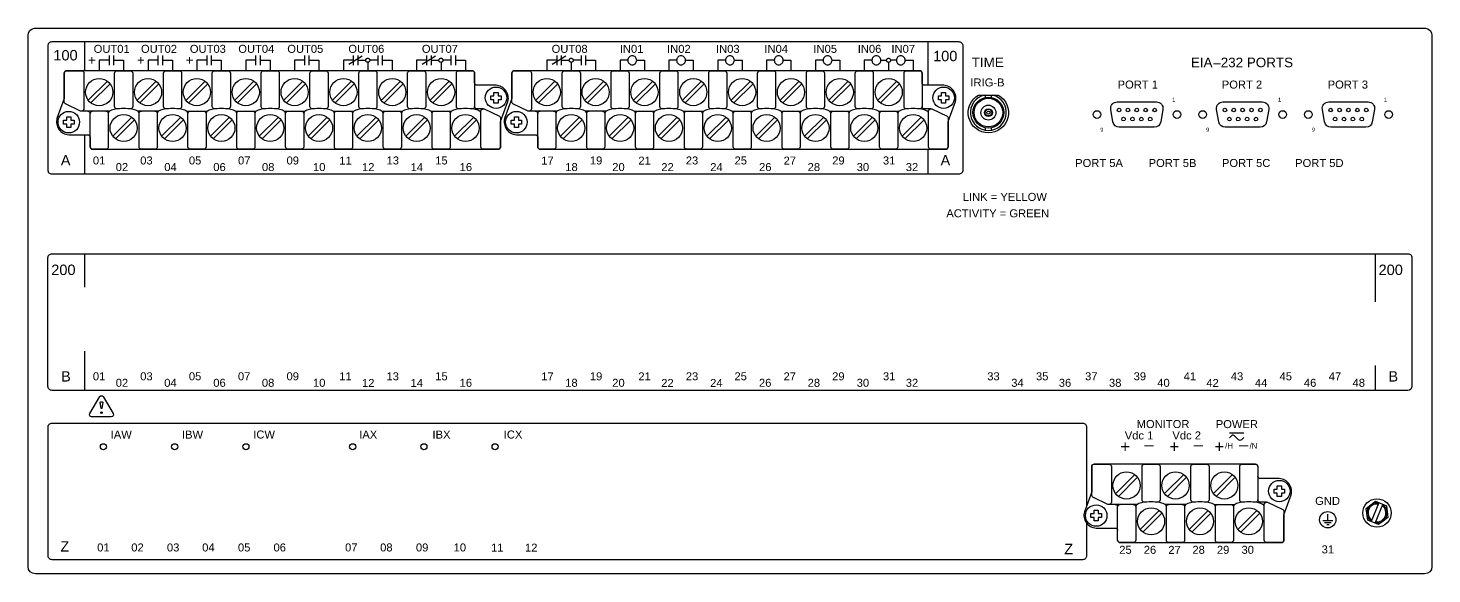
# Model space of a CAD drawing. Extents: x 1 to 47, y 1 to 35.
# Drawn here: x 26.66 to 43.91, y 12.14 to 18.85 of the extents above; entities that cross this region are included whole.
import ezdxf

# ---------------------------------------------------------------- set-up
doc = ezdxf.new("R2010")
doc.units = 0
doc.header["$MEASUREMENT"] = 0
doc.layers.add('6.00_____[DWG]', color=7, linetype='CONTINUOUS')
doc.styles.add('Arial', font='arial.ttf')

msp = doc.modelspace()

# ---------------------------------------------------------------- linework, layer by layer
at = {"layer": '6.00_____[DWG]'}
for points in [[(26.662, 13.555), (26.662, 18.758, -0.377161), (26.742, 18.848), (43.832, 18.848, -0.377157), (43.912, 18.758), (43.912, 13.726), (43.912, 12.228, -0.414213), (43.822, 12.138), (26.752, 12.138, -0.414213), (26.662, 12.228)], [(27.425, 17.388, 0.414213), (27.455, 17.358), (32.437, 17.358, 0.414214), (32.467, 17.388), (32.467, 17.701), (32.558, 17.946, 0.480048), (32.413, 18.144), (32.178, 18.144, -0.414214), (32.148, 18.174), (32.148, 18.293, 0.414212), (32.118, 18.323), (32.118, 18.323), (27.137, 18.323, 0.414215), (27.107, 18.293), (27.107, 17.98), (27.017, 17.735, 0.47859), (27.162, 17.536), (27.395, 17.536, -0.414214), (27.425, 17.506)], [(32.925, 17.388, 0.414213), (32.955, 17.358), (37.937, 17.358, 0.414214), (37.967, 17.388), (37.967, 17.701), (38.058, 17.946, 0.480048), (37.913, 18.144), (37.678, 18.144, -0.414214), (37.648, 18.174), (37.648, 18.293, 0.414212), (37.618, 18.323), (37.618, 18.323), (32.637, 18.323, 0.414215), (32.607, 18.293), (32.607, 17.98), (32.517, 17.735, 0.47859), (32.662, 17.536), (32.895, 17.536, -0.414214), (32.925, 17.506)], [(38.342, 18.024), (38.582, 18.024, -3.864645)], [(40.044, 17.94), (40.529, 17.94, -0.46318), (40.606, 17.848), (40.579, 17.694, -0.363045), (40.501, 17.629), (40.071, 17.629, -0.360245), (39.993, 17.694), (39.966, 17.848, -0.463312)], [(41.344, 17.94), (41.829, 17.94, -0.46318), (41.906, 17.848), (41.879, 17.694, -0.363045), (41.801, 17.629), (41.371, 17.629, -0.360245), (41.293, 17.694), (41.266, 17.848, -0.463312)], [(42.644, 17.94), (43.129, 17.94, -0.46318), (43.206, 17.848), (43.179, 17.694, -0.363045), (43.101, 17.629), (42.671, 17.629, -0.360245), (42.593, 17.694), (42.566, 17.848, -0.463312)], [(32.44, 17.359), (32.256, 17.358, -0.414214), (32.226, 17.388), (32.226, 17.826, -0.390527), (32.256, 17.854), (32.268, 17.854), (32.454, 17.764, -0.241514), (32.467, 17.744), (32.467, 17.388, -0.422157)], [(37.94, 17.359), (37.756, 17.358, -0.414214), (37.726, 17.388), (37.726, 17.826, -0.390527), (37.756, 17.854), (37.768, 17.854), (37.954, 17.764, -0.241514), (37.967, 17.744), (37.967, 17.388, -0.422157)], [(26.956, 16.074), (43.616, 16.074, -0.468367), (43.666, 16.014), (43.666, 14.444, -0.414132), (43.616, 14.394), (26.956, 14.394, -0.414214), (26.906, 14.444), (26.906, 16.024, -0.414287)], [(27.586, 14.317), (27.708, 14.108, -0.555022), (27.685, 14.069), (27.443, 14.069, -0.555022), (27.42, 14.108), (27.542, 14.317, -0.531445)], [(27.547, 14.249, -0.299493), (27.58, 14.249), (27.568, 14.17), (27.567, 14.17), (27.561, 14.17), (27.56, 14.17), (27.547, 14.249)], [(42.065, 12.523), (41.881, 12.523, -0.414214), (41.851, 12.553), (41.851, 12.99, -0.390527), (41.881, 13.019), (41.893, 13.019), (42.079, 12.929, -0.241514), (42.092, 12.909), (42.092, 12.553, -0.422157)]]:
    msp.add_lwpolyline(points, format="xyb", close=True, dxfattribs=at)
for points in [[(38.147, 17.101), (38.146, 17.091), (38.143, 17.082), (38.138, 17.073), (38.132, 17.066), (38.125, 17.06), (38.116, 17.055), (38.107, 17.052), (38.097, 17.051), (26.957, 17.051), (26.947, 17.052), (26.937, 17.055), (26.929, 17.06), (26.921, 17.066), (26.915, 17.073), (26.911, 17.082), (26.908, 17.091), (26.907, 17.101), (26.907, 18.631), (26.908, 18.641), (26.911, 18.651), (26.915, 18.659), (26.921, 18.667), (26.929, 18.673), (26.937, 18.677), (26.947, 18.68), (26.957, 18.681), (38.097, 18.681), (38.107, 18.68), (38.116, 18.677), (38.125, 18.673), (38.132, 18.667), (38.138, 18.659), (38.143, 18.651), (38.146, 18.641), (38.147, 18.631), (38.147, 17.101)], [(27.357, 18.681), (27.357, 18.323)], [(37.717, 18.681), (37.717, 18.144)], [(27.658, 18.511), (27.658, 18.391)], [(27.713, 18.511), (27.713, 18.391)], [(28.258, 18.511), (28.258, 18.391)], [(28.313, 18.511), (28.313, 18.391)], [(28.858, 18.511), (28.858, 18.391)], [(28.913, 18.511), (28.913, 18.391)], [(29.458, 18.511), (29.458, 18.391)], [(29.513, 18.511), (29.513, 18.391)], [(30.058, 18.511), (30.058, 18.391)], [(30.113, 18.511), (30.113, 18.391)], [(30.768, 18.501), (30.603, 18.401)], [(30.658, 18.511), (30.658, 18.391)], [(30.713, 18.511), (30.713, 18.391)], [(30.958, 18.511), (30.958, 18.391)], [(31.013, 18.511), (31.013, 18.391)], [(31.668, 18.501), (31.503, 18.401)], [(31.558, 18.511), (31.558, 18.391)], [(31.613, 18.511), (31.613, 18.391)], [(31.858, 18.511), (31.858, 18.391)], [(31.913, 18.511), (31.913, 18.391)], [(33.268, 18.501), (33.103, 18.401)], [(33.158, 18.511), (33.158, 18.391)], [(33.213, 18.511), (33.213, 18.391)], [(33.458, 18.511), (33.458, 18.391)], [(33.513, 18.511), (33.513, 18.391)], [(27.658, 18.451), (27.536, 18.451), (27.536, 18.323)], [(27.713, 18.451), (27.836, 18.451), (27.836, 18.323)], [(28.258, 18.451), (28.136, 18.451), (28.136, 18.323)], [(28.313, 18.451), (28.436, 18.451), (28.436, 18.323)], [(28.858, 18.451), (28.736, 18.451), (28.736, 18.323)], [(28.913, 18.451), (29.036, 18.451), (29.036, 18.323)], [(29.458, 18.451), (29.336, 18.451), (29.336, 18.323)], [(29.513, 18.451), (29.636, 18.451), (29.636, 18.323)], [(30.058, 18.451), (29.936, 18.451), (29.936, 18.323)], [(30.113, 18.451), (30.236, 18.451), (30.236, 18.323)], [(30.658, 18.451), (30.536, 18.451), (30.536, 18.323)], [(30.713, 18.451), (30.811, 18.451)], [(30.836, 18.426), (30.836, 18.323)], [(30.958, 18.451), (30.861, 18.451)], [(31.013, 18.451), (31.136, 18.451), (31.136, 18.323)], [(31.558, 18.451), (31.436, 18.451), (31.436, 18.323)], [(31.613, 18.451), (31.711, 18.451)], [(31.736, 18.426), (31.736, 18.323)], [(31.858, 18.451), (31.761, 18.451)], [(31.913, 18.451), (32.036, 18.451), (32.036, 18.323)], [(33.158, 18.451), (33.036, 18.451), (33.036, 18.323)], [(33.213, 18.451), (33.311, 18.451)], [(33.336, 18.426), (33.336, 18.323)], [(33.458, 18.451), (33.361, 18.451)], [(33.513, 18.451), (33.636, 18.451), (33.636, 18.323)], [(34.031, 18.451), (33.936, 18.451), (33.936, 18.323)], [(34.141, 18.451), (34.236, 18.451), (34.236, 18.323)], [(34.631, 18.451), (34.536, 18.451), (34.536, 18.323)], [(34.741, 18.451), (34.836, 18.451), (34.836, 18.323)], [(35.231, 18.451), (35.136, 18.451), (35.136, 18.323)], [(35.341, 18.451), (35.436, 18.451), (35.436, 18.323)], [(35.831, 18.451), (35.736, 18.451), (35.736, 18.323)], [(35.941, 18.451), (36.036, 18.451), (36.036, 18.323)], [(36.431, 18.451), (36.336, 18.451), (36.336, 18.323)], [(36.541, 18.451), (36.636, 18.451), (36.636, 18.323)], [(37.031, 18.451), (36.936, 18.451), (36.936, 18.323)], [(37.141, 18.451), (37.211, 18.451)], [(37.236, 18.426), (37.236, 18.323)], [(37.331, 18.451), (37.261, 18.451)], [(37.441, 18.451), (37.536, 18.451), (37.536, 18.323)], [(27.636, 18.194), (27.402, 17.96)], [(27.67, 18.161), (27.435, 17.927)], [(28.237, 18.194), (28.003, 17.96)], [(28.27, 18.161), (28.036, 17.927)], [(28.837, 18.194), (28.603, 17.96)], [(28.87, 18.161), (28.636, 17.927)], [(29.437, 18.194), (29.203, 17.96)], [(29.47, 18.161), (29.236, 17.927)], [(30.037, 18.194), (29.803, 17.96)], [(30.07, 18.161), (29.836, 17.927)], [(30.637, 18.194), (30.403, 17.96)], [(30.67, 18.161), (30.436, 17.927)], [(31.237, 18.194), (31.003, 17.96)], [(31.27, 18.161), (31.036, 17.927)], [(31.837, 18.194), (31.603, 17.96)], [(31.87, 18.161), (31.636, 17.927)], [(33.136, 18.194), (32.902, 17.96)], [(33.17, 18.161), (32.935, 17.927)], [(33.737, 18.194), (33.503, 17.96)], [(33.77, 18.161), (33.536, 17.927)], [(34.337, 18.194), (34.103, 17.96)], [(34.37, 18.161), (34.136, 17.927)], [(34.937, 18.194), (34.703, 17.96)], [(34.97, 18.161), (34.736, 17.927)], [(35.537, 18.194), (35.303, 17.96)], [(35.57, 18.161), (35.336, 17.927)], [(36.137, 18.194), (35.903, 17.96)], [(36.17, 18.161), (35.936, 17.927)], [(36.737, 18.194), (36.503, 17.96)], [(36.77, 18.161), (36.536, 17.927)], [(37.337, 18.194), (37.103, 17.96)], [(37.37, 18.161), (37.136, 17.927)], [(38.423, 18.024), (38.423, 17.994)], [(38.501, 17.994), (38.501, 18.024)], [(28.265, 17.827), (28.009, 17.827)], [(28.61, 17.827), (28.865, 17.827)], [(29.21, 17.827), (29.465, 17.827)], [(29.81, 17.827), (30.065, 17.827)], [(30.41, 17.827), (30.665, 17.827)], [(31.01, 17.827), (31.265, 17.827)], [(31.61, 17.827), (31.865, 17.827)], [(32.226, 17.828), (32.209, 17.828)], [(33.765, 17.827), (33.509, 17.827)], [(34.11, 17.827), (34.365, 17.827)], [(34.71, 17.827), (34.965, 17.827)], [(35.31, 17.827), (35.565, 17.827)], [(35.91, 17.827), (36.165, 17.827)], [(36.51, 17.827), (36.765, 17.827)], [(37.11, 17.827), (37.365, 17.827)], [(37.726, 17.828), (37.709, 17.828)], [(27.937, 17.753), (27.703, 17.519)], [(27.97, 17.72), (27.736, 17.486)], [(28.538, 17.753), (28.303, 17.519)], [(28.571, 17.72), (28.337, 17.486)], [(29.138, 17.753), (28.903, 17.519)], [(29.171, 17.72), (28.937, 17.486)], [(29.738, 17.753), (29.503, 17.519)], [(29.771, 17.72), (29.537, 17.486)], [(30.338, 17.753), (30.103, 17.519)], [(30.371, 17.72), (30.137, 17.486)], [(30.938, 17.753), (30.703, 17.519)], [(30.971, 17.72), (30.737, 17.486)], [(31.538, 17.753), (31.303, 17.519)], [(31.571, 17.72), (31.337, 17.486)], [(32.138, 17.753), (31.903, 17.519)], [(32.171, 17.72), (31.937, 17.486)], [(33.437, 17.753), (33.203, 17.519)], [(33.47, 17.72), (33.236, 17.486)], [(34.037, 17.753), (33.803, 17.519)], [(34.071, 17.72), (33.837, 17.486)], [(34.638, 17.753), (34.403, 17.519)], [(34.671, 17.72), (34.437, 17.486)], [(35.238, 17.753), (35.003, 17.519)], [(35.271, 17.72), (35.037, 17.486)], [(35.838, 17.753), (35.603, 17.519)], [(35.871, 17.72), (35.637, 17.486)], [(36.438, 17.753), (36.203, 17.519)], [(36.471, 17.72), (36.237, 17.486)], [(37.038, 17.753), (36.803, 17.519)], [(37.071, 17.72), (36.837, 17.486)], [(37.638, 17.753), (37.403, 17.519)], [(37.671, 17.72), (37.437, 17.486)], [(38.423, 17.622), (38.423, 17.589)], [(38.501, 17.589), (38.501, 17.622)], [(27.357, 17.536), (27.357, 17.051)], [(37.717, 17.358), (37.717, 17.051)], [(27.356, 16.074), (27.356, 15.663)], [(43.216, 16.074), (43.216, 15.484)], [(27.356, 14.876), (27.356, 14.394)], [(43.216, 14.698), (43.216, 14.394)], [(41.423, 13.872), (41.601, 13.872)], [(40.261, 13.359), (40.027, 13.125)], [(40.294, 13.326), (40.06, 13.091)], [(40.862, 13.359), (40.627, 13.125)], [(40.895, 13.326), (40.661, 13.091)], [(41.462, 13.359), (41.227, 13.125)], [(41.495, 13.326), (41.261, 13.091)], [(40.89, 12.992), (40.634, 12.992)], [(41.235, 12.992), (41.49, 12.992)], [(41.851, 12.993), (41.834, 12.993)], [(43.26, 13.013), (43.164, 12.782)], [(43.214, 12.761), (43.31, 12.992)], [(40.562, 12.918), (40.327, 12.684)], [(40.595, 12.885), (40.361, 12.65)], [(41.162, 12.918), (40.928, 12.684)], [(41.196, 12.885), (40.962, 12.65)], [(41.762, 12.918), (41.528, 12.684)], [(41.796, 12.885), (41.562, 12.65)], [(42.571, 12.794), (42.696, 12.794)], [(42.594, 12.769), (42.673, 12.769)], [(42.632, 12.794), (42.632, 12.874)], [(42.619, 12.744), (42.648, 12.744)]]:
    msp.add_lwpolyline(points, dxfattribs=at)
for points in [[(30.811, 18.451), (30.811, 18.456), (30.813, 18.461), (30.815, 18.465), (30.818, 18.469), (30.822, 18.472), (30.826, 18.474), (30.831, 18.476), (30.836, 18.476), (30.841, 18.476), (30.845, 18.474), (30.85, 18.472), (30.853, 18.469), (30.856, 18.465), (30.859, 18.461), (30.86, 18.456), (30.861, 18.451), (30.86, 18.446), (30.859, 18.442), (30.856, 18.437), (30.853, 18.434), (30.85, 18.431), (30.845, 18.428), (30.841, 18.427), (30.836, 18.426), (30.831, 18.427), (30.826, 18.428), (30.822, 18.431), (30.818, 18.434), (30.815, 18.437), (30.813, 18.442), (30.811, 18.446)], [(31.711, 18.451), (31.711, 18.456), (31.713, 18.461), (31.715, 18.465), (31.718, 18.469), (31.722, 18.472), (31.726, 18.474), (31.731, 18.476), (31.736, 18.476), (31.741, 18.476), (31.745, 18.474), (31.75, 18.472), (31.753, 18.469), (31.756, 18.465), (31.759, 18.461), (31.76, 18.456), (31.761, 18.451), (31.76, 18.446), (31.759, 18.442), (31.756, 18.437), (31.753, 18.434), (31.75, 18.431), (31.745, 18.428), (31.741, 18.427), (31.736, 18.426), (31.731, 18.427), (31.726, 18.428), (31.722, 18.431), (31.718, 18.434), (31.715, 18.437), (31.713, 18.442), (31.711, 18.446)], [(33.311, 18.451), (33.311, 18.456), (33.313, 18.461), (33.315, 18.465), (33.318, 18.469), (33.322, 18.472), (33.326, 18.474), (33.331, 18.476), (33.336, 18.476), (33.341, 18.476), (33.345, 18.474), (33.35, 18.472), (33.353, 18.469), (33.356, 18.465), (33.359, 18.461), (33.36, 18.456), (33.361, 18.451), (33.36, 18.446), (33.359, 18.442), (33.356, 18.437), (33.353, 18.434), (33.35, 18.431), (33.345, 18.428), (33.341, 18.427), (33.336, 18.426), (33.331, 18.427), (33.326, 18.428), (33.322, 18.431), (33.318, 18.434), (33.315, 18.437), (33.313, 18.442), (33.311, 18.446)], [(34.086, 18.396), (34.097, 18.397), (34.107, 18.401), (34.116, 18.406), (34.125, 18.412), (34.131, 18.421), (34.136, 18.43), (34.14, 18.44), (34.141, 18.451), (34.14, 18.462), (34.136, 18.473), (34.131, 18.482), (34.125, 18.49), (34.116, 18.497), (34.107, 18.502), (34.097, 18.505), (34.086, 18.506), (34.075, 18.505), (34.064, 18.502), (34.055, 18.497), (34.047, 18.49), (34.04, 18.482), (34.035, 18.473), (34.032, 18.462), (34.031, 18.451), (34.032, 18.44), (34.035, 18.43), (34.04, 18.421), (34.047, 18.412), (34.055, 18.406), (34.064, 18.401), (34.075, 18.397)], [(34.686, 18.396), (34.697, 18.397), (34.707, 18.401), (34.716, 18.406), (34.725, 18.412), (34.731, 18.421), (34.736, 18.43), (34.74, 18.44), (34.741, 18.451), (34.74, 18.462), (34.736, 18.473), (34.731, 18.482), (34.725, 18.49), (34.716, 18.497), (34.707, 18.502), (34.697, 18.505), (34.686, 18.506), (34.675, 18.505), (34.664, 18.502), (34.655, 18.497), (34.647, 18.49), (34.64, 18.482), (34.635, 18.473), (34.632, 18.462), (34.631, 18.451), (34.632, 18.44), (34.635, 18.43), (34.64, 18.421), (34.647, 18.412), (34.655, 18.406), (34.664, 18.401), (34.675, 18.397)], [(35.286, 18.396), (35.297, 18.397), (35.307, 18.401), (35.316, 18.406), (35.325, 18.412), (35.331, 18.421), (35.336, 18.43), (35.34, 18.44), (35.341, 18.451), (35.34, 18.462), (35.336, 18.473), (35.331, 18.482), (35.325, 18.49), (35.316, 18.497), (35.307, 18.502), (35.297, 18.505), (35.286, 18.506), (35.275, 18.505), (35.264, 18.502), (35.255, 18.497), (35.247, 18.49), (35.24, 18.482), (35.235, 18.473), (35.232, 18.462), (35.231, 18.451), (35.232, 18.44), (35.235, 18.43), (35.24, 18.421), (35.247, 18.412), (35.255, 18.406), (35.264, 18.401), (35.275, 18.397)], [(35.886, 18.396), (35.897, 18.397), (35.907, 18.401), (35.916, 18.406), (35.925, 18.412), (35.931, 18.421), (35.936, 18.43), (35.94, 18.44), (35.941, 18.451), (35.94, 18.462), (35.936, 18.473), (35.931, 18.482), (35.925, 18.49), (35.916, 18.497), (35.907, 18.502), (35.897, 18.505), (35.886, 18.506), (35.875, 18.505), (35.864, 18.502), (35.855, 18.497), (35.847, 18.49), (35.84, 18.482), (35.835, 18.473), (35.832, 18.462), (35.831, 18.451), (35.832, 18.44), (35.835, 18.43), (35.84, 18.421), (35.847, 18.412), (35.855, 18.406), (35.864, 18.401), (35.875, 18.397)], [(36.486, 18.396), (36.497, 18.397), (36.507, 18.401), (36.516, 18.406), (36.525, 18.412), (36.531, 18.421), (36.536, 18.43), (36.54, 18.44), (36.541, 18.451), (36.54, 18.462), (36.536, 18.473), (36.531, 18.482), (36.525, 18.49), (36.516, 18.497), (36.507, 18.502), (36.497, 18.505), (36.486, 18.506), (36.475, 18.505), (36.464, 18.502), (36.455, 18.497), (36.447, 18.49), (36.44, 18.482), (36.435, 18.473), (36.432, 18.462), (36.431, 18.451), (36.432, 18.44), (36.435, 18.43), (36.44, 18.421), (36.447, 18.412), (36.455, 18.406), (36.464, 18.401), (36.475, 18.397)], [(37.086, 18.396), (37.097, 18.397), (37.107, 18.401), (37.116, 18.406), (37.125, 18.412), (37.131, 18.421), (37.136, 18.43), (37.14, 18.44), (37.141, 18.451), (37.14, 18.462), (37.136, 18.473), (37.131, 18.482), (37.125, 18.49), (37.116, 18.497), (37.107, 18.502), (37.097, 18.505), (37.086, 18.506), (37.075, 18.505), (37.064, 18.502), (37.055, 18.497), (37.047, 18.49), (37.04, 18.482), (37.035, 18.473), (37.032, 18.462), (37.031, 18.451), (37.032, 18.44), (37.035, 18.43), (37.04, 18.421), (37.047, 18.412), (37.055, 18.406), (37.064, 18.401), (37.075, 18.397)], [(37.211, 18.451), (37.211, 18.456), (37.213, 18.461), (37.215, 18.465), (37.218, 18.469), (37.222, 18.472), (37.226, 18.474), (37.231, 18.476), (37.236, 18.476), (37.241, 18.476), (37.245, 18.474), (37.25, 18.472), (37.253, 18.469), (37.256, 18.465), (37.259, 18.461), (37.26, 18.456), (37.261, 18.451), (37.26, 18.446), (37.259, 18.442), (37.256, 18.437), (37.253, 18.434), (37.25, 18.431), (37.245, 18.428), (37.241, 18.427), (37.236, 18.426), (37.231, 18.427), (37.226, 18.428), (37.222, 18.431), (37.218, 18.434), (37.215, 18.437), (37.213, 18.442), (37.211, 18.446)], [(37.386, 18.396), (37.397, 18.397), (37.407, 18.401), (37.416, 18.406), (37.425, 18.412), (37.431, 18.421), (37.436, 18.43), (37.44, 18.44), (37.441, 18.451), (37.44, 18.462), (37.436, 18.473), (37.431, 18.482), (37.425, 18.49), (37.416, 18.497), (37.407, 18.502), (37.397, 18.505), (37.386, 18.506), (37.375, 18.505), (37.364, 18.502), (37.355, 18.497), (37.347, 18.49), (37.34, 18.482), (37.335, 18.473), (37.332, 18.462), (37.331, 18.451), (37.332, 18.44), (37.335, 18.43), (37.34, 18.421), (37.347, 18.412), (37.355, 18.406), (37.364, 18.401), (37.375, 18.397)], [(32.387, 18.016), (32.387, 18.056), (32.437, 18.056), (32.437, 18.016), (32.477, 18.016), (32.477, 17.966), (32.437, 17.966), (32.437, 17.926), (32.387, 17.926), (32.387, 17.966), (32.347, 17.966), (32.347, 18.016)], [(37.887, 18.016), (37.887, 18.056), (37.937, 18.056), (37.937, 18.016), (37.977, 18.016), (37.977, 17.966), (37.937, 17.966), (37.937, 17.926), (37.887, 17.926), (37.887, 17.966), (37.847, 17.966), (37.847, 18.016)], [(27.137, 17.715), (27.137, 17.756), (27.187, 17.756), (27.187, 17.715), (27.227, 17.715), (27.227, 17.665), (27.187, 17.665), (27.187, 17.626), (27.137, 17.626), (27.137, 17.665), (27.097, 17.665), (27.097, 17.715)], [(32.637, 17.715), (32.637, 17.756), (32.687, 17.756), (32.687, 17.715), (32.727, 17.715), (32.727, 17.665), (32.687, 17.665), (32.687, 17.626), (32.637, 17.626), (32.637, 17.665), (32.597, 17.665), (32.597, 17.715)], [(42.012, 13.18), (42.012, 13.221), (42.062, 13.221), (42.062, 13.18), (42.102, 13.18), (42.102, 13.13), (42.062, 13.13), (42.062, 13.09), (42.012, 13.09), (42.012, 13.13), (41.972, 13.13), (41.972, 13.18)], [(43.104, 12.943), (43.218, 13.03), (43.352, 12.975), (43.37, 12.832), (43.256, 12.744), (43.123, 12.799)], [(39.762, 12.88), (39.762, 12.921), (39.812, 12.921), (39.812, 12.88), (39.852, 12.88), (39.852, 12.83), (39.812, 12.83), (39.812, 12.79), (39.762, 12.79), (39.762, 12.83), (39.722, 12.83), (39.722, 12.88)]]:
    msp.add_lwpolyline(points, close=True, dxfattribs=at)
for points in [[(27.664, 17.827), (27.306, 17.827), (27.12, 17.917, -0.241986), (27.107, 17.937), (27.107, 18.293, -0.422157), (27.134, 18.323), (27.318, 18.323, -0.414214), (27.348, 18.293), (27.348, 17.856, -0.390527), (27.318, 17.827)], [(27.763, 17.854), (27.755, 17.854, -0.414214), (27.725, 17.884), (27.725, 18.293, -0.414214), (27.755, 18.323), (27.918, 18.323, -0.414214), (27.948, 18.293), (27.948, 17.884, -0.414214), (27.918, 17.854), (27.911, 17.854)], [(28.363, 17.854), (28.356, 17.854, -0.414214), (28.326, 17.884), (28.326, 18.293, -0.414214), (28.356, 18.323), (28.518, 18.323, -0.414214), (28.548, 18.293), (28.548, 17.884, -0.414214), (28.518, 17.854), (28.512, 17.854)], [(28.963, 17.854), (28.956, 17.854, -0.414214), (28.926, 17.884), (28.926, 18.293, -0.414214), (28.956, 18.323), (29.118, 18.323, -0.414214), (29.148, 18.293), (29.148, 17.884, -0.414214), (29.118, 17.854), (29.112, 17.854)], [(29.563, 17.854), (29.556, 17.854, -0.414214), (29.526, 17.884), (29.526, 18.293, -0.414214), (29.556, 18.323), (29.718, 18.323, -0.414214), (29.748, 18.293), (29.748, 17.884, -0.414214), (29.718, 17.854), (29.712, 17.854)], [(30.163, 17.854), (30.156, 17.854, -0.414214), (30.126, 17.884), (30.126, 18.293, -0.414214), (30.156, 18.323), (30.318, 18.323, -0.414214), (30.348, 18.293), (30.348, 17.884, -0.414214), (30.318, 17.854), (30.312, 17.854)], [(30.763, 17.854), (30.756, 17.854, -0.414214), (30.726, 17.884), (30.726, 18.293, -0.414214), (30.756, 18.323), (30.918, 18.323, -0.414214), (30.948, 18.293), (30.948, 17.884, -0.414214), (30.918, 17.854), (30.912, 17.854)], [(31.363, 17.854), (31.356, 17.854, -0.414214), (31.326, 17.884), (31.326, 18.293, -0.414214), (31.356, 18.323), (31.518, 18.323, -0.414214), (31.548, 18.293), (31.548, 17.884, -0.414214), (31.518, 17.854), (31.512, 17.854)], [(31.964, 17.854), (31.956, 17.854, -0.414214), (31.926, 17.884), (31.926, 18.293, -0.414214), (31.956, 18.323), (32.118, 18.323, -0.414214), (32.148, 18.293), (32.148, 17.884, -0.414214), (32.118, 17.854), (32.112, 17.854)], [(33.164, 17.827), (32.806, 17.827), (32.62, 17.917, -0.241986), (32.607, 17.937), (32.607, 18.293, -0.422157), (32.634, 18.323), (32.818, 18.323, -0.414214), (32.848, 18.293), (32.848, 17.856, -0.390527), (32.818, 17.827)], [(33.263, 17.854), (33.255, 17.854, -0.414214), (33.225, 17.884), (33.225, 18.293, -0.414214), (33.255, 18.323), (33.418, 18.323, -0.414214), (33.448, 18.293), (33.448, 17.884, -0.414214), (33.418, 17.854), (33.411, 17.854)], [(33.863, 17.854), (33.856, 17.854, -0.414214), (33.826, 17.884), (33.826, 18.293, -0.414214), (33.856, 18.323), (34.018, 18.323, -0.414214), (34.048, 18.293), (34.048, 17.884, -0.414214), (34.018, 17.854), (34.012, 17.854)], [(34.463, 17.854), (34.456, 17.854, -0.414214), (34.426, 17.884), (34.426, 18.293, -0.414214), (34.456, 18.323), (34.618, 18.323, -0.414214), (34.648, 18.293), (34.648, 17.884, -0.414214), (34.618, 17.854), (34.612, 17.854)], [(35.063, 17.854), (35.056, 17.854, -0.414214), (35.026, 17.884), (35.026, 18.293, -0.414214), (35.056, 18.323), (35.218, 18.323, -0.414214), (35.248, 18.293), (35.248, 17.884, -0.414214), (35.218, 17.854), (35.212, 17.854)], [(35.663, 17.854), (35.656, 17.854, -0.414214), (35.626, 17.884), (35.626, 18.293, -0.414214), (35.656, 18.323), (35.818, 18.323, -0.414214), (35.848, 18.293), (35.848, 17.884, -0.414214), (35.818, 17.854), (35.812, 17.854)], [(36.263, 17.854), (36.256, 17.854, -0.414214), (36.226, 17.884), (36.226, 18.293, -0.414214), (36.256, 18.323), (36.418, 18.323, -0.414214), (36.448, 18.293), (36.448, 17.884, -0.414214), (36.418, 17.854), (36.412, 17.854)], [(36.863, 17.854), (36.856, 17.854, -0.414214), (36.826, 17.884), (36.826, 18.293, -0.414214), (36.856, 18.323), (37.018, 18.323, -0.414214), (37.048, 18.293), (37.048, 17.884, -0.414214), (37.018, 17.854), (37.012, 17.854)], [(37.463, 17.854), (37.456, 17.854, -0.414214), (37.426, 17.884), (37.426, 18.293, -0.414214), (37.456, 18.323), (37.618, 18.323, -0.414214), (37.648, 18.293), (37.648, 17.884, -0.414214), (37.618, 17.854), (37.612, 17.854)], [(38.411, 18.024, 8.544004), (38.513, 18.024)], [(27.395, 17.827, -0.414214), (27.425, 17.797)], [(27.618, 17.827, -0.414214), (27.648, 17.797), (27.648, 17.388, -0.414214), (27.618, 17.358), (27.455, 17.358, -0.414214), (27.425, 17.388), (27.425, 17.797, -0.414214), (27.455, 17.827)], [(28.026, 17.797, 0.191033), (28.017, 17.821, 0.081668), (28.002, 17.831, 0.0591), (27.938, 17.851, 0.034646), (27.836, 17.858, 0.03436), (27.736, 17.851, 0.0591), (27.672, 17.831, 0.081668), (27.656, 17.821, 0.191033), (27.648, 17.797)], [(28.219, 17.827, -0.414214), (28.249, 17.797), (28.249, 17.388, -0.414214), (28.219, 17.358), (28.056, 17.358, -0.414214), (28.026, 17.388), (28.026, 17.797, -0.414214), (28.056, 17.827)], [(28.627, 17.797, 0.191033), (28.618, 17.821, 0.081668), (28.602, 17.831, 0.0591), (28.539, 17.851, 0.034646), (28.437, 17.858, 0.03436), (28.336, 17.851, 0.0591), (28.273, 17.831, 0.081668), (28.257, 17.821, 0.191033), (28.249, 17.797)], [(28.819, 17.827, -0.414214), (28.849, 17.797), (28.849, 17.388, -0.414214), (28.819, 17.358), (28.656, 17.358, -0.414214), (28.626, 17.388), (28.626, 17.797, -0.414214), (28.656, 17.827)], [(29.227, 17.797, 0.191033), (29.218, 17.821, 0.081668), (29.202, 17.831, 0.0591), (29.139, 17.851, 0.034646), (29.037, 17.858, 0.03436), (28.936, 17.851, 0.0591), (28.873, 17.831, 0.081668), (28.857, 17.821, 0.191033), (28.849, 17.797)], [(29.419, 17.827, -0.414214), (29.449, 17.797), (29.449, 17.388, -0.414214), (29.419, 17.358), (29.256, 17.358, -0.414214), (29.226, 17.388), (29.226, 17.797, -0.414214), (29.256, 17.827)], [(29.827, 17.797, 0.191033), (29.818, 17.821, 0.081668), (29.802, 17.831, 0.0591), (29.739, 17.851, 0.034646), (29.637, 17.858, 0.03436), (29.536, 17.851, 0.0591), (29.473, 17.831, 0.081668), (29.457, 17.821, 0.191033), (29.449, 17.797)], [(30.019, 17.827, -0.414214), (30.049, 17.797), (30.049, 17.388, -0.414214), (30.019, 17.358), (29.856, 17.358, -0.414214), (29.826, 17.388), (29.826, 17.797, -0.414214), (29.856, 17.827)], [(30.427, 17.797, 0.191033), (30.418, 17.821, 0.081668), (30.402, 17.831, 0.0591), (30.339, 17.851, 0.034646), (30.237, 17.858, 0.03436), (30.136, 17.851, 0.0591), (30.073, 17.831, 0.081668), (30.057, 17.821, 0.191033), (30.049, 17.797)], [(30.619, 17.827, -0.414214), (30.649, 17.797), (30.649, 17.388, -0.414214), (30.619, 17.358), (30.456, 17.358, -0.414214), (30.426, 17.388), (30.426, 17.797, -0.414214), (30.456, 17.827)], [(31.027, 17.797, 0.191033), (31.018, 17.821, 0.081668), (31.002, 17.831, 0.0591), (30.939, 17.851, 0.034646), (30.837, 17.858, 0.03436), (30.736, 17.851, 0.0591), (30.673, 17.831, 0.081668), (30.657, 17.821, 0.191033), (30.649, 17.797)], [(31.219, 17.827, -0.414214), (31.249, 17.797), (31.249, 17.388, -0.414214), (31.219, 17.358), (31.056, 17.358, -0.414214), (31.026, 17.388), (31.026, 17.797, -0.414214), (31.056, 17.827)], [(31.627, 17.797, 0.191033), (31.618, 17.821, 0.081668), (31.602, 17.831, 0.0591), (31.539, 17.851, 0.034646), (31.437, 17.858, 0.03436), (31.336, 17.851, 0.0591), (31.273, 17.831, 0.081668), (31.257, 17.821, 0.191033), (31.249, 17.797)], [(31.819, 17.827, -0.414214), (31.849, 17.797), (31.849, 17.388, -0.414214), (31.819, 17.358), (31.656, 17.358, -0.414214), (31.626, 17.388), (31.626, 17.797, -0.414214), (31.656, 17.827)], [(32.226, 17.806, 0.127742), (32.218, 17.821, 0.081668), (32.202, 17.831, 0.0591), (32.139, 17.851, 0.034646), (32.037, 17.858, 0.03436), (31.936, 17.851, 0.0591), (31.873, 17.831, 0.081668), (31.857, 17.821, 0.191033), (31.849, 17.797)], [(32.256, 17.854), (32.178, 17.854, -0.414214), (32.148, 17.884)], [(32.895, 17.827, -0.414214), (32.925, 17.797)], [(33.118, 17.827, -0.414214), (33.148, 17.797), (33.148, 17.388, -0.414214), (33.118, 17.358), (32.955, 17.358, -0.414214), (32.925, 17.388), (32.925, 17.797, -0.414214), (32.955, 17.827)], [(33.526, 17.797, 0.191033), (33.517, 17.821, 0.081668), (33.502, 17.831, 0.0591), (33.438, 17.851, 0.034646), (33.336, 17.858, 0.03436), (33.236, 17.851, 0.0591), (33.172, 17.831, 0.081668), (33.156, 17.821, 0.191033), (33.148, 17.797)], [(33.719, 17.827, -0.414214), (33.749, 17.797), (33.749, 17.388, -0.414214), (33.719, 17.358), (33.556, 17.358, -0.414214), (33.526, 17.388), (33.526, 17.797, -0.414214), (33.556, 17.827)], [(34.126, 17.797, 0.191033), (34.118, 17.821, 0.081668), (34.102, 17.831, 0.0591), (34.039, 17.851, 0.034646), (33.937, 17.858, 0.03436), (33.836, 17.851, 0.0591), (33.773, 17.831, 0.081668), (33.757, 17.821, 0.191033), (33.749, 17.797)], [(34.319, 17.827, -0.414214), (34.349, 17.797), (34.349, 17.388, -0.414214), (34.319, 17.358), (34.156, 17.358, -0.414214), (34.126, 17.388), (34.126, 17.797, -0.414214), (34.156, 17.827)], [(34.727, 17.797, 0.191033), (34.718, 17.821, 0.081668), (34.702, 17.831, 0.0591), (34.639, 17.851, 0.034646), (34.537, 17.858, 0.03436), (34.436, 17.851, 0.0591), (34.373, 17.831, 0.081668), (34.357, 17.821, 0.191033), (34.349, 17.797)], [(34.919, 17.827, -0.414214), (34.949, 17.797), (34.949, 17.388, -0.414214), (34.919, 17.358), (34.756, 17.358, -0.414214), (34.726, 17.388), (34.726, 17.797, -0.414214), (34.756, 17.827)], [(35.327, 17.797, 0.191033), (35.318, 17.821, 0.081668), (35.302, 17.831, 0.0591), (35.239, 17.851, 0.034646), (35.137, 17.858, 0.03436), (35.036, 17.851, 0.0591), (34.973, 17.831, 0.081668), (34.957, 17.821, 0.191033), (34.949, 17.797)], [(35.519, 17.827, -0.414214), (35.549, 17.797), (35.549, 17.388, -0.414214), (35.519, 17.358), (35.356, 17.358, -0.414214), (35.326, 17.388), (35.326, 17.797, -0.414214), (35.356, 17.827)], [(35.927, 17.797, 0.191033), (35.918, 17.821, 0.081668), (35.902, 17.831, 0.0591), (35.839, 17.851, 0.034646), (35.737, 17.858, 0.03436), (35.636, 17.851, 0.0591), (35.573, 17.831, 0.081668), (35.557, 17.821, 0.191033), (35.549, 17.797)], [(36.119, 17.827, -0.414214), (36.149, 17.797), (36.149, 17.388, -0.414214), (36.119, 17.358), (35.956, 17.358, -0.414214), (35.926, 17.388), (35.926, 17.797, -0.414214), (35.956, 17.827)], [(36.527, 17.797, 0.191033), (36.518, 17.821, 0.081668), (36.502, 17.831, 0.0591), (36.439, 17.851, 0.034646), (36.337, 17.858, 0.03436), (36.236, 17.851, 0.0591), (36.173, 17.831, 0.081668), (36.157, 17.821, 0.191033), (36.149, 17.797)], [(36.719, 17.827, -0.414214), (36.749, 17.797), (36.749, 17.388, -0.414214), (36.719, 17.358), (36.556, 17.358, -0.414214), (36.526, 17.388), (36.526, 17.797, -0.414214), (36.556, 17.827)], [(37.127, 17.797, 0.191033), (37.118, 17.821, 0.081668), (37.102, 17.831, 0.0591), (37.039, 17.851, 0.034646), (36.937, 17.858, 0.03436), (36.836, 17.851, 0.0591), (36.773, 17.831, 0.081668), (36.757, 17.821, 0.191033), (36.749, 17.797)], [(37.319, 17.827, -0.414214), (37.349, 17.797), (37.349, 17.388, -0.414214), (37.319, 17.358), (37.156, 17.358, -0.414214), (37.126, 17.388), (37.126, 17.797, -0.414214), (37.156, 17.827)], [(37.726, 17.806, 0.127742), (37.718, 17.821, 0.081668), (37.702, 17.831, 0.0591), (37.639, 17.851, 0.034646), (37.537, 17.858, 0.03436), (37.436, 17.851, 0.0591), (37.373, 17.831, 0.081668), (37.357, 17.821, 0.191033), (37.349, 17.797)], [(37.756, 17.854), (37.678, 17.854, -0.414214), (37.648, 17.884)], [(39.669, 12.765), (39.669, 12.362, -0.414214), (39.619, 12.312), (26.957, 12.312, -0.414214), (26.907, 12.362), (26.907, 13.942, -0.414214), (26.957, 13.992), (39.619, 13.992, -0.414214), (39.669, 13.942), (39.669, 12.97)], [(41.6, 13.813), (41.574, 13.787, -0.404962), (41.536, 13.788), (41.488, 13.835), (41.488, 13.835, 0.404962), (41.45, 13.836), (41.424, 13.81)], [(41.773, 13.457, 0.414212), (41.743, 13.487), (39.762, 13.487, 0.414215), (39.732, 13.457), (39.732, 13.145), (39.641, 12.9, 0.47859), (39.786, 12.701), (40.02, 12.701, -0.414214), (40.05, 12.671)], [(40.289, 12.992), (39.931, 12.992), (39.745, 13.082, -0.241986), (39.732, 13.102), (39.732, 13.457, -0.422157), (39.759, 13.487), (39.943, 13.487, -0.414214), (39.973, 13.457), (39.973, 13.02, -0.390527), (39.943, 12.992)], [(40.387, 13.019), (40.38, 13.019, -0.414214), (40.35, 13.049), (40.35, 13.457, -0.414214), (40.38, 13.487), (40.542, 13.487, -0.414214), (40.572, 13.457), (40.572, 13.049, -0.414214), (40.542, 13.019), (40.536, 13.019)], [(40.988, 13.019), (40.98, 13.019, -0.414214), (40.95, 13.049), (40.95, 13.457, -0.414214), (40.98, 13.487), (41.143, 13.487, -0.414214), (41.173, 13.457), (41.173, 13.049, -0.414214), (41.143, 13.019), (41.136, 13.019)], [(41.588, 13.019), (41.58, 13.019, -0.414214), (41.55, 13.049), (41.55, 13.457, -0.414214), (41.58, 13.487), (41.743, 13.487, -0.414214), (41.773, 13.457), (41.773, 13.049, -0.414214), (41.743, 13.019), (41.736, 13.019)], [(40.05, 12.553, 0.414213), (40.08, 12.523), (42.062, 12.523, 0.414214), (42.092, 12.553), (42.092, 12.866), (42.182, 13.111, 0.480048), (42.037, 13.309), (41.803, 13.309, -0.414214), (41.773, 13.339)], [(40.02, 12.992, -0.414214), (40.05, 12.962)], [(40.243, 12.992, -0.414214), (40.273, 12.962), (40.273, 12.553, -0.414214), (40.243, 12.523), (40.08, 12.523, -0.414214), (40.05, 12.553), (40.05, 12.962, -0.414214), (40.08, 12.992)], [(40.65, 12.962, 0.191033), (40.642, 12.986, 0.081668), (40.626, 12.996, 0.0591), (40.563, 13.015, 0.034646), (40.461, 13.023, 0.03436), (40.36, 13.015, 0.0591), (40.297, 12.996, 0.081668), (40.281, 12.986, 0.191033), (40.273, 12.962)], [(40.843, 12.992, -0.414214), (40.873, 12.962), (40.873, 12.553, -0.414214), (40.843, 12.523), (40.68, 12.523, -0.414214), (40.65, 12.553), (40.65, 12.962, -0.414214), (40.68, 12.992)], [(41.251, 12.962, 0.191033), (41.243, 12.986, 0.081668), (41.227, 12.996, 0.0591), (41.163, 13.015, 0.034646), (41.062, 13.023, 0.03436), (40.961, 13.015, 0.0591), (40.897, 12.996, 0.081668), (40.882, 12.986, 0.191033), (40.873, 12.962)], [(41.443, 12.992, -0.414214), (41.473, 12.962), (41.473, 12.553, -0.414214), (41.443, 12.523), (41.281, 12.523, -0.414214), (41.251, 12.553), (41.251, 12.962, -0.414214), (41.281, 12.992)], [(41.851, 12.97, 0.127742), (41.843, 12.986, 0.081668), (41.827, 12.996, 0.0591), (41.763, 13.015, 0.034646), (41.662, 13.023, 0.03436), (41.561, 13.015, 0.0591), (41.497, 12.996, 0.081668), (41.482, 12.986, 0.191033), (41.473, 12.962)], [(41.881, 13.019), (41.803, 13.019, -0.414214), (41.773, 13.049)], [(43.259, 13.01, 0.802175), (43.165, 12.784, 0.802175)], [(43.253, 12.996, 0.779376), (43.171, 12.799)], [(43.215, 12.764, 0.802179), (43.309, 12.99)], [(43.221, 12.779, 0.776676), (43.303, 12.975)]]:
    msp.add_lwpolyline(points, format="xyb", dxfattribs=at)
for centre, radius in [((27.536, 18.06), 0.167), ((28.136, 18.06), 0.167), ((28.736, 18.06), 0.167), ((29.337, 18.06), 0.167), ((29.937, 18.06), 0.167), ((30.537, 18.06), 0.167), ((31.137, 18.06), 0.167), ((31.737, 18.06), 0.167), ((32.412, 17.991), 0.132), ((33.036, 18.06), 0.167), ((33.636, 18.06), 0.167), ((34.236, 18.06), 0.167), ((34.836, 18.06), 0.167), ((35.436, 18.06), 0.167), ((36.036, 18.06), 0.167), ((36.636, 18.06), 0.167), ((37.237, 18.06), 0.167), ((37.912, 17.991), 0.132), ((38.462, 17.808), 0.19), ((38.462, 17.808), 0.176), ((27.162, 17.691), 0.132), ((27.836, 17.619), 0.167), ((28.437, 17.619), 0.167), ((29.037, 17.619), 0.167), ((29.637, 17.619), 0.167), ((30.237, 17.619), 0.167), ((30.837, 17.619), 0.167), ((31.437, 17.619), 0.167), ((32.037, 17.619), 0.167), ((32.662, 17.691), 0.132), ((33.336, 17.619), 0.167), ((33.937, 17.619), 0.167), ((34.537, 17.619), 0.167), ((35.137, 17.619), 0.167), ((35.737, 17.619), 0.167), ((36.337, 17.619), 0.167), ((36.937, 17.619), 0.167), ((37.537, 17.619), 0.167), ((38.462, 17.808), 0.092), ((38.462, 17.808), 0.0485), ((38.462, 17.808), 0.041), ((38.462, 17.808), 0.02), ((39.795, 17.785), 0.047), ((40.068, 17.84), 0.0225), ((40.177, 17.84), 0.0225), ((40.286, 17.84), 0.0225), ((40.395, 17.84), 0.0225), ((40.505, 17.84), 0.0225), ((40.779, 17.785), 0.047), ((41.095, 17.785), 0.047), ((41.368, 17.84), 0.0225), ((41.477, 17.84), 0.0225), ((41.586, 17.84), 0.0225), ((41.695, 17.84), 0.0225), ((41.805, 17.84), 0.0225), ((42.079, 17.785), 0.047), ((42.395, 17.785), 0.047), ((42.668, 17.84), 0.0225), ((42.777, 17.84), 0.0225), ((42.886, 17.84), 0.0225), ((42.995, 17.84), 0.0225), ((43.105, 17.84), 0.0225), ((43.379, 17.785), 0.047), ((40.123, 17.729), 0.0225), ((40.232, 17.729), 0.0225), ((40.341, 17.729), 0.0225), ((40.45, 17.729), 0.0225), ((41.423, 17.729), 0.0225), ((41.532, 17.729), 0.0225), ((41.641, 17.729), 0.0225), ((41.75, 17.729), 0.0225), ((42.723, 17.729), 0.0225), ((42.832, 17.729), 0.0225), ((42.941, 17.729), 0.0225), ((43.05, 17.729), 0.0225), ((27.564, 14.12), 0.00944), ((27.588, 13.701), 0.0375), ((28.463, 13.701), 0.0375), ((29.338, 13.701), 0.0375), ((30.651, 13.701), 0.0375), ((31.526, 13.701), 0.0375), ((32.401, 13.701), 0.0375), ((40.16, 13.225), 0.167), ((40.761, 13.225), 0.167), ((41.361, 13.225), 0.167), ((42.037, 13.156), 0.132), ((39.787, 12.855), 0.132), ((40.461, 12.784), 0.167), ((41.062, 12.784), 0.167), ((41.662, 12.784), 0.167), ((43.237, 12.887), 0.174), ((42.632, 12.804), 0.1)]:
    msp.add_circle(centre, radius, dxfattribs=at)

# ---------------------------------------------------------------- texts
at = {"layer": '6.00_____[DWG]', "style": 'Arial'}
for s, height, p in [('OUT01', 0.0983, (27.468, 18.543)), ('OUT02', 0.0983, (28.049, 18.543)), ('OUT03', 0.0983, (28.65, 18.543)), ('OUT04', 0.0983, (29.245, 18.543)), ('OUT05', 0.0983, (29.847, 18.543)), ('OUT06', 0.0983, (30.597, 18.543)), ('OUT07', 0.0983, (31.501, 18.543)), ('OUT08', 0.0983, (33.095, 18.543)), ('IN01', 0.0983, (33.933, 18.543)), ('IN02', 0.0983, (34.514, 18.543)), ('IN03', 0.0983, (35.115, 18.543)), ('IN04', 0.0983, (35.71, 18.543)), ('IN05', 0.0983, (36.312, 18.543)), ('IN06', 0.0983, (36.857, 18.543)), ('IN07', 0.0983, (37.271, 18.543)), ('100', 0.1278, (26.973, 18.45)), ('+', 0.118, (27.399, 18.395)), ('+', 0.118, (27.999, 18.395)), ('+', 0.118, (28.599, 18.395)), ('100', 0.1278, (37.783, 18.44)), ('TIME', 0.118, (38.257, 18.367)), ('EIA', 0.118, (40.95, 18.366)), ('232 PORTS', 0.118, (41.317, 18.366)), ('–', 0.118, (41.225, 18.366)), ('IRIG-B', 0.0983, (38.241, 18.13)), ('PORT 1', 0.0983, (40.05, 18.104)), ('PORT 2', 0.0983, (41.33, 18.104)), ('PORT 3', 0.0983, (42.631, 18.104)), ('1', 0.0492, (40.721, 17.944)), ('1', 0.0492, (42.021, 17.944)), ('1', 0.0492, (43.321, 17.944)), ('9', 0.0492, (39.837, 17.573)), ('9', 0.0492, (41.137, 17.573)), ('9', 0.0492, (42.437, 17.573)), ('A', 0.128, (27.064, 17.159)), ('01', 0.0983, (27.458, 17.171)), ('03', 0.0983, (28.04, 17.171)), ('05', 0.0983, (28.638, 17.171)), ('07', 0.0983, (29.242, 17.171)), ('09', 0.0983, (29.838, 17.171)), ('11', 0.0983, (30.486, 17.169)), ('13', 0.0983, (31.067, 17.171)), ('15', 0.0983, (31.665, 17.171)), ('17', 0.0983, (32.968, 17.169)), ('19', 0.0983, (33.565, 17.171)), ('21', 0.0983, (34.161, 17.169)), ('23', 0.0983, (34.744, 17.171)), ('25', 0.0983, (35.343, 17.171)), ('27', 0.0983, (35.946, 17.169)), ('29', 0.0983, (36.543, 17.171)), ('31', 0.0983, (37.166, 17.171)), ('A', 0.128, (37.874, 17.159)), ('02', 0.0983, (27.739, 17.09)), ('04', 0.0983, (28.336, 17.09)), ('06', 0.0983, (28.938, 17.09)), ('08', 0.0983, (29.536, 17.09)), ('10', 0.0983, (30.163, 17.09)), ('12', 0.0983, (30.765, 17.089)), ('14', 0.0983, (31.363, 17.089)), ('16', 0.0983, (31.965, 17.09)), ('18', 0.0983, (33.263, 17.09)), ('20', 0.0983, (33.84, 17.09)), ('22', 0.0983, (34.443, 17.089)), ('24', 0.0983, (35.044, 17.089)), ('26', 0.0983, (35.644, 17.09)), ('28', 0.0983, (36.241, 17.09)), ('30', 0.0983, (36.844, 17.09)), ('32', 0.0983, (37.447, 17.09)), ('PORT 5A', 0.0983, (39.528, 17.14)), ('PORT 5B', 0.0983, (40.431, 17.14)), ('PORT 5C', 0.0983, (41.332, 17.14)), ('PORT 5D', 0.0983, (42.231, 17.14)), ('LINK = YELLOW', 0.09833, (38.147, 16.723)), ('ACTIVITY = GREEN', 0.09833, (37.945, 16.521)), ('200', 0.1278, (26.947, 15.812)), ('200', 0.1278, (43.257, 15.812)), ('B', 0.128, (27.067, 14.502)), ('01', 0.0983, (27.458, 14.518)), ('02', 0.0983, (27.739, 14.438)), ('03', 0.0983, (28.04, 14.518)), ('04', 0.0983, (28.335, 14.438)), ('05', 0.0983, (28.638, 14.518)), ('06', 0.0983, (28.938, 14.438)), ('07', 0.0983, (29.241, 14.518)), ('08', 0.0983, (29.535, 14.438)), ('09', 0.0983, (29.838, 14.518)), ('10', 0.0983, (30.163, 14.438)), ('11', 0.0983, (30.485, 14.517)), ('12', 0.0983, (30.765, 14.436)), ('13', 0.0983, (31.066, 14.518)), ('14', 0.0983, (31.362, 14.436)), ('15', 0.0983, (31.665, 14.518)), ('16', 0.0983, (31.965, 14.438)), ('17', 0.0983, (32.968, 14.517)), ('18', 0.0983, (33.262, 14.438)), ('19', 0.0983, (33.565, 14.518)), ('20', 0.0983, (33.84, 14.438)), ('21', 0.0983, (34.161, 14.517)), ('22', 0.0983, (34.442, 14.436)), ('23', 0.0983, (34.744, 14.518)), ('24', 0.0983, (35.043, 14.436)), ('25', 0.0983, (35.342, 14.518)), ('26', 0.0983, (35.643, 14.438)), ('27', 0.0983, (35.945, 14.517)), ('28', 0.0983, (36.241, 14.438)), ('29', 0.0983, (36.542, 14.518)), ('30', 0.0983, (36.844, 14.438)), ('31', 0.0983, (37.166, 14.518)), ('32', 0.0983, (37.447, 14.438)), ('33', 0.0983, (38.448, 14.518)), ('34', 0.0983, (38.743, 14.438)), ('35', 0.0983, (39.047, 14.518)), ('36', 0.0983, (39.327, 14.438)), ('37', 0.0983, (39.65, 14.518)), ('38', 0.0983, (39.944, 14.438)), ('39', 0.0983, (40.247, 14.518)), ('40', 0.0983, (40.537, 14.438)), ('41', 0.0983, (40.861, 14.517)), ('42', 0.0983, (41.14, 14.436)), ('43', 0.0983, (41.441, 14.518)), ('44', 0.0983, (41.737, 14.436)), ('45', 0.0983, (42.04, 14.518)), ('46', 0.0983, (42.339, 14.438)), ('47', 0.0983, (42.644, 14.517)), ('48', 0.0983, (42.937, 14.438)), ('B', 0.128, (43.377, 14.502)), ('MONITOR', 0.0983, (40.284, 13.931)), ('POWER', 0.0983, (41.256, 13.93)), ('IAW', 0.0983, (27.677, 13.801)), ('IBW', 0.0983, (28.553, 13.801)), ('ICW', 0.0983, (29.429, 13.802)), ('IAX', 0.0983, (30.731, 13.801)), ('IBX', 0.0983, (31.631, 13.801)), ('ICX', 0.0983, (32.507, 13.802)), ('Vdc 1', 0.0983, (40.138, 13.791)), ('Vdc 2', 0.0983, (40.723, 13.791)), ('+', 0.147, (40.083, 13.63)), ('–', 0.147, (40.379, 13.659)), ('+', 0.147, (40.688, 13.63)), ('–', 0.147, (40.985, 13.659)), ('+', 0.147, (41.239, 13.63)), ('/H', 0.0688, (41.37, 13.677)), ('–', 0.147, (41.54, 13.658)), ('/N', 0.0688, (41.671, 13.677)), ('GND', 0.0983, (42.477, 12.986)), ('Z', 0.128, (27.059, 12.412)), ('01', 0.0983, (27.511, 12.414)), ('02', 0.0983, (27.93, 12.414)), ('03', 0.0983, (28.368, 12.414)), ('04', 0.0983, (28.801, 12.414)), ('05', 0.0983, (29.241, 12.414)), ('06', 0.0983, (29.678, 12.414)), ('07', 0.0983, (30.557, 12.414)), ('08', 0.0983, (30.988, 12.414)), ('09', 0.0983, (31.428, 12.414)), ('10', 0.0983, (31.891, 12.414)), ('11', 0.0983, (32.351, 12.412)), ('12', 0.0983, (32.768, 12.412)), ('Z', 0.128, (39.394, 12.38)), ('25', 0.0983, (40.07, 12.385)), ('26', 0.0983, (40.371, 12.385)), ('27', 0.0983, (40.673, 12.384)), ('28', 0.0983, (40.969, 12.385)), ('29', 0.0983, (41.27, 12.385)), ('30', 0.0983, (41.572, 12.385)), ('31', 0.0983, (42.557, 12.39))]:
    msp.add_text(s, height=height, dxfattribs=at).set_placement(p)

doc.saveas('drawing.dxf')
